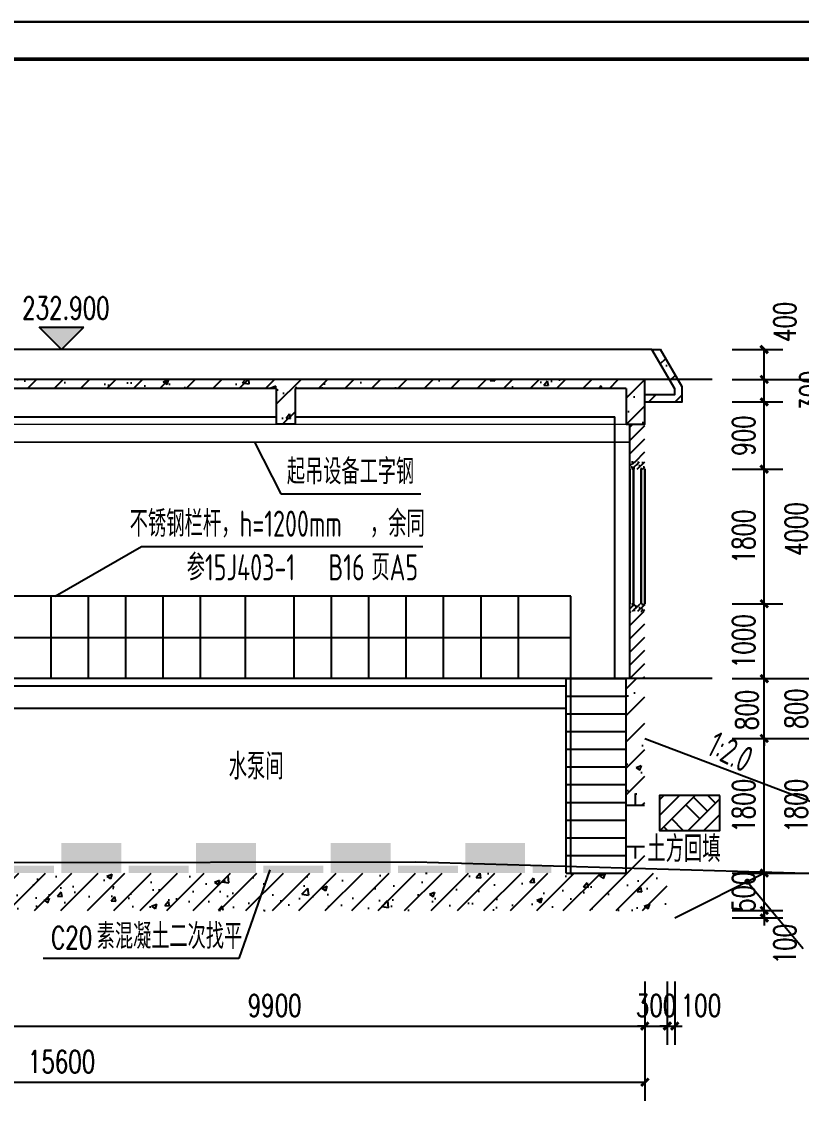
# Model space of a CAD drawing. Header units: millimetres. Extents: x -725 to 2274960, y -506 to 2980382.
# Drawn here: x 2096597 to 2107020, y 2601674 to 2616214 of the extents above; entities that cross this region are included whole.
import ezdxf

# ---------------------------------------------------------------- set-up
doc = ezdxf.new("R2010")
doc.units = ezdxf.units.MM
doc.header["$LTSCALE"] = 1000
doc.linetypes.add('DOTE', pattern=[2.42, 2, -0.2, 0.02, -0.2])
for name, color, linetype in [('02', 1, 'Continuous'), ('DIM_ELEV', 3, 'Continuous'), ('DIM_LEAD', 3, 'Continuous'), ('DMX', 7, 'Continuous'), ('DOTE', 1, 'DOTE'), ('PUB_DIM', 3, 'Continuous'), ('PUB_TITLE', 4, 'Continuous'), ('STAIR', 2, 'Continuous'), ('TEXT_BG', 3, 'Continuous'), ('TWT_DIM', 3, 'Continuous'), ('YHG_文字', 7, 'Continuous'), ('YHJ_剖面_梁板', 4, 'Continuous'), ('YHJ_平面_砖墙', 4, 'Continuous'), ('YHJ_看线', 144, 'Continuous'), ('YHJ_门窗细线', 160, 'Continuous'), ('附属构件', 6, 'Continuous')]:
    doc.layers.add(name, color=color, linetype=linetype)
doc.styles.add('_TCH_DIM', font='SIMPLEX', dxfattribs={"bigfont": 'GBCBIG'})
doc.styles.add('_TCH_DIM_T3', font='SIMPLEX', dxfattribs={"width": 0.705882, "bigfont": 'GBCBIG'})
doc.styles.add('TSSD_Rein', font='tssdeng.shx', dxfattribs={"width": 0.7, "bigfont": 'hztxt.shx'})
doc.dimstyles.new('_TCH_ARCH&&100', dxfattribs={"dimtxt": 297.5, "dimasz": 100, "dimexe": 250, "dimexo": 300, "dimgap": 126.25, "dimtad": 1, "dimdec": 0, "dimzin": 0, "dimdsep": 46, "dimtxsty": '_TCH_DIM_T3', "dimblk": 'ARCHTICK', "dimcen": 0.09, "dimclrt": 7, "dimazin": 2, "dimtfac": 1, "dimtdec": 0, "dimtix": 1, "dimtmove": 2, "dimatfit": 3, "dimfxl": 75, "dimtolj": 1, "dimtzin": 0, "dimarcsym": 0})
doc.dimstyles.new('_TCH_ARCH_M_M&&100', dxfattribs={"dimtxt": 297.5, "dimasz": 100, "dimexe": 250, "dimexo": 300, "dimgap": 126.25, "dimtad": 1, "dimdec": 0, "dimzin": 0, "dimdsep": 46, "dimtxsty": '_TCH_DIM_T3', "dimblk": 'ARCHTICK', "dimcen": 0.09, "dimclrt": 7, "dimazin": 2, "dimtfac": 1, "dimtdec": 0, "dimtix": 1, "dimtmove": 2, "dimatfit": 3, "dimfxl": 75, "dimtolj": 1, "dimtzin": 0, "dimarcsym": 0})
doc.dimstyles.new('_TWT_ARCH&&100', dxfattribs={"dimtxt": 297.5, "dimasz": 100, "dimexe": 250, "dimexo": 300, "dimgap": 126.25, "dimtad": 1, "dimdec": 0, "dimzin": 0, "dimdsep": 46, "dimtxsty": '_TCH_DIM_T3', "dimblk": 'ARCHTICK', "dimcen": 0.09, "dimclrt": 7, "dimazin": 2, "dimtfac": 1, "dimtdec": 0, "dimtix": 1, "dimtmove": 2, "dimatfit": 3, "dimfxl": 75, "dimtolj": 1, "dimtzin": 0, "dimarcsym": 0})
pattern_1 = [(45, (-125828.27, 3081.2), (-176.776695, 176.776695), []), (50, (-125828.3, 3081.2), (717.26018, -62.75213), [75, -825]), (355, (-125828.3, 3081.2), (-138.75133, 752.19213), [60, -660]), (100.4514, (-125768.5, 3076), (578.50938, 689.43954), [63.74019, -701.14211]), (46.1842, (-125828.3, 3281.2), (1067.24105, -165.51901), [112.5, -1237.5]), (96.6356, (-125739.3, 3267.4), (934.6627, 974.11787), [95.6103, -1051.713]), (351.1842, (-125828.3, 3281.2), (934.66195, 974.1186), [90, -990]), (21, (-125728.3, 3231.2), (596.90705, -402.61889), [75, -825]), (326, (-125728.3, 3231.2), (243.31533, 725.15005), [60, -660]), (71.4514, (-125678.5, 3197.66), (840.22263, 322.5305), [63.74019, -701.14211]), (37.5, (-125828.27, 3081.2), (12.159855, 332.893854), [0, -652, 0, -670, 0, -662.5]), (7.5, (-125828.27, 3081.2), (263.069537, 394.411712), [0, -382, 0, -637, 0, -252.5]), (327.5, (-126051.27, 3081.2), (533.822436, -22.554872), [0, -250, 0, -780, 0, -1035]), (317.5, (-126151.27, 3081.2), (583.18617, 100.10498), [0, -325, 0, -518, 0, -735])]

# ---------------------------------------------------------------- blocks, each defined once
blk = doc.blocks.new('HAYJZ A3')
blk.add_lwpolyline([(4975, -403417), (46975, -403417), (46975, -433117), (4975, -433117), (4975, -403417)])
at = {"const_width": 50}
blk.add_lwpolyline([(7475, -403917), (46475, -403917), (46475, -432617), (7475, -432617), (7475, -403917)], dxfattribs=at)
at = {"layer": 'PUB_TITLE'}
blk.add_lwpolyline([(4975, -433117), (46975, -433117), (46975, -403417), (4975, -403417)], close=True, dxfattribs=at)
blk = doc.blocks.new('_ArchTick')
at = {"color": 0, "linetype": 'ByBlock', "const_width": 0.4}
blk.add_lwpolyline([(-0.5, -0.5), (0.5, 0.5)], dxfattribs=at)
blk = doc.blocks.new('*D259')
at = {"layer": 'Defpoints', "color": 0, "transparency": 16777216}
for p in [(2089329, 2603282), (2104929, 2603282), (2104929, 2602035)]:
    blk.add_point(p, dxfattribs=at)
at = {"layer": 'TWT_DIM', "color": 0, "lineweight": -2, "transparency": 16777216}
for p, q in [((2089329, 2602982), (2089329, 2601785)), ((2104929, 2602982), (2104929, 2601785)), ((2089329, 2602035), (2104929, 2602035))]:
    blk.add_line(p, q, dxfattribs=at)
at = {"layer": 'TWT_DIM', "color": 0, "lineweight": -2, "transparency": 16777216, "xscale": 100, "yscale": 100, "zscale": 100, "rotation": 180}
blk.add_blockref('_ArchTick', (2089329, 2602035), dxfattribs=at)
at = {"layer": 'TWT_DIM', "color": 0, "lineweight": -2, "transparency": 16777216, "xscale": 100, "yscale": 100, "zscale": 100}
blk.add_blockref('_ArchTick', (2104929, 2602035), dxfattribs=at)
at = {"layer": 'TWT_DIM', "color": 7, "transparency": 16777216, "insert": (2097129, 2602310), "char_height": 297.5, "attachment_point": 5, "style": '_TCH_DIM_T3'}
blk.add_mtext('\\A1;15600', dxfattribs=at)
blk = doc.blocks.new('*D263')
at = {"layer": 'Defpoints', "color": 0, "transparency": 16777216}
for p in [(2095029, 2603682), (2104929, 2603682), (2104929, 2602787)]:
    blk.add_point(p, dxfattribs=at)
at = {"layer": 'PUB_DIM', "color": 0, "lineweight": -2, "transparency": 16777216}
for p, q in [((2095029, 2603382), (2095029, 2602537)), ((2104929, 2603382), (2104929, 2602537)), ((2095029, 2602787), (2104929, 2602787))]:
    blk.add_line(p, q, dxfattribs=at)
at = {"layer": 'PUB_DIM', "color": 0, "lineweight": -2, "transparency": 16777216, "xscale": 100, "yscale": 100, "zscale": 100, "rotation": 180}
blk.add_blockref('_ArchTick', (2095029, 2602787), dxfattribs=at)
at = {"layer": 'PUB_DIM', "color": 0, "lineweight": -2, "transparency": 16777216, "xscale": 100, "yscale": 100, "zscale": 100}
blk.add_blockref('_ArchTick', (2104929, 2602787), dxfattribs=at)
at = {"layer": 'PUB_DIM', "color": 7, "transparency": 16777216, "insert": (2099979, 2603062), "char_height": 297.5, "attachment_point": 5, "style": '_TCH_DIM_T3'}
blk.add_mtext('\\A1;9900', dxfattribs=at)
blk = doc.blocks.new('*D264')
at = {"layer": 'Defpoints', "color": 0, "transparency": 16777216}
for p in [(2104929, 2603682), (2105229, 2603682), (2105229, 2602787)]:
    blk.add_point(p, dxfattribs=at)
at = {"layer": 'PUB_DIM', "color": 0, "lineweight": -2, "transparency": 16777216}
for p, q in [((2104929, 2603382), (2104929, 2602537)), ((2105229, 2603382), (2105229, 2602537)), ((2104929, 2602787), (2104829, 2602787)), ((2104929, 2602787), (2105229, 2602787)), ((2105229, 2602787), (2105329, 2602787))]:
    blk.add_line(p, q, dxfattribs=at)
at = {"layer": 'PUB_DIM', "color": 0, "lineweight": -2, "transparency": 16777216, "xscale": 100, "yscale": 100, "zscale": 100}
blk.add_blockref('_ArchTick', (2104929, 2602787), dxfattribs=at)
at = {"layer": 'PUB_DIM', "color": 0, "lineweight": -2, "transparency": 16777216, "xscale": 100, "yscale": 100, "zscale": 100, "rotation": 180}
blk.add_blockref('_ArchTick', (2105229, 2602787), dxfattribs=at)
at = {"layer": 'PUB_DIM', "color": 7, "transparency": 16777216, "insert": (2105079, 2603062), "char_height": 297.5, "attachment_point": 5, "style": '_TCH_DIM_T3'}
blk.add_mtext('\\A1;300', dxfattribs=at)
blk = doc.blocks.new('*D265')
at = {"layer": 'Defpoints', "color": 0, "transparency": 16777216}
for p in [(2105229, 2603682), (2105329, 2603682), (2105329, 2602787)]:
    blk.add_point(p, dxfattribs=at)
at = {"layer": 'PUB_DIM', "color": 0, "lineweight": -2, "transparency": 16777216}
for p, q in [((2105229, 2603382), (2105229, 2602537)), ((2105329, 2603382), (2105329, 2602537)), ((2105229, 2602787), (2105129, 2602787)), ((2105229, 2602787), (2105329, 2602787)), ((2105329, 2602787), (2105429, 2602787))]:
    blk.add_line(p, q, dxfattribs=at)
at = {"layer": 'PUB_DIM', "color": 0, "lineweight": -2, "transparency": 16777216, "xscale": 100, "yscale": 100, "zscale": 100}
blk.add_blockref('_ArchTick', (2105229, 2602787), dxfattribs=at)
at = {"layer": 'PUB_DIM', "color": 0, "lineweight": -2, "transparency": 16777216, "xscale": 100, "yscale": 100, "zscale": 100, "rotation": 180}
blk.add_blockref('_ArchTick', (2105329, 2602787), dxfattribs=at)
at = {"layer": 'PUB_DIM', "color": 7, "transparency": 16777216, "insert": (2105679, 2603062), "char_height": 297.5, "attachment_point": 5, "style": '_TCH_DIM_T3'}
blk.add_mtext('\\A1;100', dxfattribs=at)
blk = doc.blocks.new('*D278')
at = {"layer": 'Defpoints', "color": 0, "transparency": 16777216}
for p in [(2105797, 2604332), (2106526, 2604332), (2105797, 2604232)]:
    blk.add_point(p, dxfattribs=at)
at = {"layer": 'PUB_DIM', "color": 0, "lineweight": -2, "transparency": 16777216}
for p, q in [((2106526, 2604332), (2106526, 2604432)), ((2106097, 2604332), (2106776, 2604332)), ((2106526, 2604232), (2106526, 2604332)), ((2106097, 2604232), (2106776, 2604232)), ((2106526, 2604232), (2106526, 2604132))]:
    blk.add_line(p, q, dxfattribs=at)
at = {"layer": 'PUB_DIM', "color": 0, "lineweight": -2, "transparency": 16777216, "xscale": 100, "yscale": 100, "zscale": 100}
for p, rotation in [((2106526, 2604332), 270), ((2106526, 2604232), 90)]:
    blk.add_blockref('_ArchTick', p, dxfattribs=dict(at, rotation=rotation))
at = {"layer": 'PUB_DIM', "color": 7, "transparency": 16777216, "insert": (2106801, 2603882), "char_height": 297.5, "attachment_point": 5, "rotation": 90, "style": '_TCH_DIM_T3'}
blk.add_mtext('\\A1;100', dxfattribs=at)
blk = doc.blocks.new('*D279')
at = {"layer": 'Defpoints', "color": 0, "transparency": 16777216}
for p in [(2105797, 2604832), (2106526, 2604832), (2105797, 2604332)]:
    blk.add_point(p, dxfattribs=at)
at = {"layer": 'PUB_DIM', "color": 0, "lineweight": -2, "transparency": 16777216}
for p, q in [((2106526, 2604832), (2106526, 2604932)), ((2106097, 2604832), (2106776, 2604832)), ((2106526, 2604332), (2106526, 2604832)), ((2106097, 2604332), (2106776, 2604332)), ((2106526, 2604332), (2106526, 2604232))]:
    blk.add_line(p, q, dxfattribs=at)
at = {"layer": 'PUB_DIM', "color": 0, "lineweight": -2, "transparency": 16777216, "xscale": 100, "yscale": 100, "zscale": 100}
for p, rotation in [((2106526, 2604832), 270), ((2106526, 2604332), 90)]:
    blk.add_blockref('_ArchTick', p, dxfattribs=dict(at, rotation=rotation))
at = {"layer": 'PUB_DIM', "color": 7, "transparency": 16777216, "insert": (2106251, 2604582), "char_height": 297.5, "attachment_point": 5, "rotation": 90, "style": '_TCH_DIM_T3'}
blk.add_mtext('\\A1;500', dxfattribs=at)
blk = doc.blocks.new('*D280')
at = {"layer": 'Defpoints', "color": 0, "transparency": 16777216}
for p in [(2105797, 2606632), (2106526, 2606632), (2105797, 2604832)]:
    blk.add_point(p, dxfattribs=at)
at = {"layer": 'PUB_DIM', "color": 0, "lineweight": -2, "transparency": 16777216}
for p, q in [((2106097, 2606632), (2106776, 2606632)), ((2106526, 2604832), (2106526, 2606632)), ((2106097, 2604832), (2106776, 2604832))]:
    blk.add_line(p, q, dxfattribs=at)
at = {"layer": 'PUB_DIM', "color": 0, "lineweight": -2, "transparency": 16777216, "xscale": 100, "yscale": 100, "zscale": 100}
for p, rotation in [((2106526, 2606632), 90), ((2106526, 2604832), 270)]:
    blk.add_blockref('_ArchTick', p, dxfattribs=dict(at, rotation=rotation))
at = {"layer": 'PUB_DIM', "color": 7, "transparency": 16777216, "insert": (2106251, 2605732), "char_height": 297.5, "attachment_point": 5, "rotation": 90, "style": '_TCH_DIM_T3'}
blk.add_mtext('\\A1;1800', dxfattribs=at)
blk = doc.blocks.new('*D281')
at = {"layer": 'Defpoints', "color": 0, "transparency": 16777216}
for p in [(2105797, 2607432), (2106526, 2607432), (2105797, 2606632)]:
    blk.add_point(p, dxfattribs=at)
at = {"layer": 'PUB_DIM', "color": 0, "lineweight": -2, "transparency": 16777216}
for p, q in [((2106526, 2607432), (2106526, 2607532)), ((2106097, 2607432), (2106776, 2607432)), ((2106526, 2606632), (2106526, 2607432)), ((2106097, 2606632), (2106776, 2606632)), ((2106526, 2606632), (2106526, 2606532))]:
    blk.add_line(p, q, dxfattribs=at)
at = {"layer": 'PUB_DIM', "color": 0, "lineweight": -2, "transparency": 16777216, "xscale": 100, "yscale": 100, "zscale": 100}
for p, rotation in [((2106526, 2607432), 270), ((2106526, 2606632), 90)]:
    blk.add_blockref('_ArchTick', p, dxfattribs=dict(at, rotation=rotation))
at = {"layer": 'PUB_DIM', "color": 7, "transparency": 16777216, "insert": (2106294, 2607014), "char_height": 297.5, "attachment_point": 5, "rotation": 90, "style": '_TCH_DIM_T3'}
blk.add_mtext('\\A1;800', dxfattribs=at)
blk = doc.blocks.new('*D282')
at = {"layer": 'Defpoints', "color": 0, "transparency": 16777216}
for p in [(2105797, 2608432), (2106526, 2608432), (2105797, 2607432)]:
    blk.add_point(p, dxfattribs=at)
at = {"layer": 'PUB_DIM', "color": 0, "lineweight": -2, "transparency": 16777216}
for p, q in [((2106097, 2608432), (2106776, 2608432)), ((2106526, 2607432), (2106526, 2608432)), ((2106097, 2607432), (2106776, 2607432))]:
    blk.add_line(p, q, dxfattribs=at)
at = {"layer": 'PUB_DIM', "color": 0, "lineweight": -2, "transparency": 16777216, "xscale": 100, "yscale": 100, "zscale": 100}
for p, rotation in [((2106526, 2608432), 90), ((2106526, 2607432), 270)]:
    blk.add_blockref('_ArchTick', p, dxfattribs=dict(at, rotation=rotation))
at = {"layer": 'PUB_DIM', "color": 7, "transparency": 16777216, "insert": (2106251, 2607932), "char_height": 297.5, "attachment_point": 5, "rotation": 90, "style": '_TCH_DIM_T3'}
blk.add_mtext('\\A1;1000', dxfattribs=at)
blk = doc.blocks.new('*D283')
at = {"layer": 'Defpoints', "color": 0, "transparency": 16777216}
for p in [(2105797, 2610232), (2106526, 2610232), (2105797, 2608432)]:
    blk.add_point(p, dxfattribs=at)
at = {"layer": 'PUB_DIM', "color": 0, "lineweight": -2, "transparency": 16777216}
for p, q in [((2106097, 2610232), (2106776, 2610232)), ((2106526, 2608432), (2106526, 2610232)), ((2106097, 2608432), (2106776, 2608432))]:
    blk.add_line(p, q, dxfattribs=at)
at = {"layer": 'PUB_DIM', "color": 0, "lineweight": -2, "transparency": 16777216, "xscale": 100, "yscale": 100, "zscale": 100}
for p, rotation in [((2106526, 2610232), 90), ((2106526, 2608432), 270)]:
    blk.add_blockref('_ArchTick', p, dxfattribs=dict(at, rotation=rotation))
at = {"layer": 'PUB_DIM', "color": 7, "transparency": 16777216, "insert": (2106251, 2609332), "char_height": 297.5, "attachment_point": 5, "rotation": 90, "style": '_TCH_DIM_T3'}
blk.add_mtext('\\A1;1800', dxfattribs=at)
blk = doc.blocks.new('*D284')
at = {"layer": 'Defpoints', "color": 0, "transparency": 16777216}
for p in [(2105797, 2611132), (2106526, 2611132), (2105797, 2610232)]:
    blk.add_point(p, dxfattribs=at)
at = {"layer": 'PUB_DIM', "color": 0, "lineweight": -2, "transparency": 16777216}
for p, q in [((2106097, 2611132), (2106776, 2611132)), ((2106526, 2610232), (2106526, 2611132)), ((2106097, 2610232), (2106776, 2610232))]:
    blk.add_line(p, q, dxfattribs=at)
at = {"layer": 'PUB_DIM', "color": 0, "lineweight": -2, "transparency": 16777216, "xscale": 100, "yscale": 100, "zscale": 100}
for p, rotation in [((2106526, 2611132), 90), ((2106526, 2610232), 270)]:
    blk.add_blockref('_ArchTick', p, dxfattribs=dict(at, rotation=rotation))
at = {"layer": 'PUB_DIM', "color": 7, "transparency": 16777216, "insert": (2106251, 2610682), "char_height": 297.5, "attachment_point": 5, "rotation": 90, "style": '_TCH_DIM_T3'}
blk.add_mtext('\\A1;900', dxfattribs=at)
blk = doc.blocks.new('*D285')
at = {"layer": 'Defpoints', "color": 0, "transparency": 16777216}
for p in [(2105797, 2611432), (2106526, 2611432), (2105797, 2611132)]:
    blk.add_point(p, dxfattribs=at)
at = {"layer": 'PUB_DIM', "color": 0, "lineweight": -2, "transparency": 16777216}
for p, q in [((2106097, 2611432), (2106776, 2611432)), ((2106526, 2611132), (2106526, 2611432)), ((2106097, 2611132), (2106776, 2611132))]:
    blk.add_line(p, q, dxfattribs=at)
at = {"layer": 'PUB_DIM', "color": 0, "lineweight": -2, "transparency": 16777216, "xscale": 100, "yscale": 100, "zscale": 100}
for p, rotation in [((2106526, 2611432), 90), ((2106526, 2611132), 270)]:
    blk.add_blockref('_ArchTick', p, dxfattribs=dict(at, rotation=rotation))
at = {"layer": 'PUB_DIM', "color": 7, "transparency": 16777216, "insert": (2107151, 2611282), "char_height": 297.5, "attachment_point": 5, "rotation": 90, "style": '_TCH_DIM_T3'}
blk.add_mtext('\\A1;300', dxfattribs=at)
blk = doc.blocks.new('*D286')
at = {"layer": 'Defpoints', "color": 0, "transparency": 16777216}
for p in [(2105797, 2611832), (2106526, 2611832), (2105797, 2611432)]:
    blk.add_point(p, dxfattribs=at)
at = {"layer": 'PUB_DIM', "color": 0, "lineweight": -2, "transparency": 16777216}
for p, q in [((2106097, 2611832), (2106776, 2611832)), ((2106526, 2611432), (2106526, 2611832)), ((2106097, 2611432), (2106776, 2611432))]:
    blk.add_line(p, q, dxfattribs=at)
at = {"layer": 'PUB_DIM', "color": 0, "lineweight": -2, "transparency": 16777216, "xscale": 100, "yscale": 100, "zscale": 100}
for p, rotation in [((2106526, 2611832), 90), ((2106526, 2611432), 270)]:
    blk.add_blockref('_ArchTick', p, dxfattribs=dict(at, rotation=rotation))
at = {"layer": 'PUB_DIM', "color": 7, "transparency": 16777216, "insert": (2106801, 2612202), "char_height": 297.5, "attachment_point": 5, "rotation": 90, "style": '_TCH_DIM_T3'}
blk.add_mtext('\\A1;400', dxfattribs=at)
blk = doc.blocks.new('*D287')
at = {"layer": 'Defpoints', "color": 0, "transparency": 16777216}
for p in [(2106097, 2606632), (2107228, 2606632), (2106097, 2604832)]:
    blk.add_point(p, dxfattribs=at)
at = {"layer": 'PUB_DIM', "color": 0, "lineweight": -2, "transparency": 16777216}
for p, q in [((2106397, 2606632), (2107478, 2606632)), ((2107228, 2604832), (2107228, 2606632)), ((2106397, 2604832), (2107478, 2604832))]:
    blk.add_line(p, q, dxfattribs=at)
at = {"layer": 'PUB_DIM', "color": 0, "lineweight": -2, "transparency": 16777216, "xscale": 100, "yscale": 100, "zscale": 100}
for p, rotation in [((2107228, 2606632), 90), ((2107228, 2604832), 270)]:
    blk.add_blockref('_ArchTick', p, dxfattribs=dict(at, rotation=rotation))
at = {"layer": 'PUB_DIM', "color": 7, "transparency": 16777216, "insert": (2106953, 2605732), "char_height": 297.5, "attachment_point": 5, "rotation": 90, "style": '_TCH_DIM_T3'}
blk.add_mtext('\\A1;1800', dxfattribs=at)
blk = doc.blocks.new('*D288')
at = {"layer": 'Defpoints', "color": 0, "transparency": 16777216}
for p in [(2106097, 2607432), (2107228, 2607432), (2106097, 2606632)]:
    blk.add_point(p, dxfattribs=at)
at = {"layer": 'PUB_DIM', "color": 0, "lineweight": -2, "transparency": 16777216}
for p, q in [((2106397, 2607432), (2107478, 2607432)), ((2107228, 2606632), (2107228, 2607432)), ((2106397, 2606632), (2107478, 2606632))]:
    blk.add_line(p, q, dxfattribs=at)
at = {"layer": 'PUB_DIM', "color": 0, "lineweight": -2, "transparency": 16777216, "xscale": 100, "yscale": 100, "zscale": 100}
for p, rotation in [((2107228, 2607432), 90), ((2107228, 2606632), 270)]:
    blk.add_blockref('_ArchTick', p, dxfattribs=dict(at, rotation=rotation))
at = {"layer": 'PUB_DIM', "color": 7, "transparency": 16777216, "insert": (2106953, 2607032), "char_height": 297.5, "attachment_point": 5, "rotation": 90, "style": '_TCH_DIM_T3'}
blk.add_mtext('\\A1;800', dxfattribs=at)
blk = doc.blocks.new('*D289')
at = {"layer": 'Defpoints', "color": 0, "transparency": 16777216}
for p in [(2106097, 2611432), (2107228, 2611432), (2106097, 2607432)]:
    blk.add_point(p, dxfattribs=at)
at = {"layer": 'PUB_DIM', "color": 0, "lineweight": -2, "transparency": 16777216}
for p, q in [((2106397, 2611432), (2107478, 2611432)), ((2107228, 2607432), (2107228, 2611432)), ((2106397, 2607432), (2107478, 2607432))]:
    blk.add_line(p, q, dxfattribs=at)
at = {"layer": 'PUB_DIM', "color": 0, "lineweight": -2, "transparency": 16777216, "xscale": 100, "yscale": 100, "zscale": 100}
for p, rotation in [((2107228, 2611432), 90), ((2107228, 2607432), 270)]:
    blk.add_blockref('_ArchTick', p, dxfattribs=dict(at, rotation=rotation))
at = {"layer": 'PUB_DIM', "color": 7, "transparency": 16777216, "insert": (2106953, 2609432), "char_height": 297.5, "attachment_point": 5, "rotation": 90, "style": '_TCH_DIM_T3'}
blk.add_mtext('\\A1;4000', dxfattribs=at)

msp = doc.modelspace()

# ---------------------------------------------------------------- hatches: boundary and pattern name
h = msp.add_hatch()
h.set_pattern_fill('钢筋混凝土', color=8, scale=20)
h.set_pattern_definition([(45, (-401146.715, -283659.825), (-35.35533906, 35.35533906), []), (50, (-401146.71, -283659.83), (143.4520365, -12.550427), [15, -165]), (355, (-401146.71, -283659.83), (-27.750267, 150.438427), [12, -132]), (100.4514, (-401134.76, -283660.87), (115.7018763, 137.8879084), [12.748038, -140.2284224]), (46.1842, (-401146.71, -283619.83), (213.44821, -33.103803), [22.5, -247.5]), (96.6356, (-401128.93, -283622.58), (186.932541, 194.823574), [19.122058, -210.3426]), (351.1842, (-401146.71, -283619.83), (186.932389, 194.82372), [18, -198]), (21, (-401126.71, -283629.83), (119.3814104, -80.523778), [15, -165]), (326, (-401126.71, -283629.83), (48.6630664, 145.030009), [12, -132]), (71.4514, (-401116.77, -283636.54), (168.0445257, 64.5060993), [12.748038, -140.2284224]), (37.5, (-401146.715, -283659.825), (2.43197106, 66.5787708), [0, -130.4, 0, -134, 0, -132.5]), (7.5, (-401146.715, -283659.825), (52.6139075, 78.8823424), [0, -76.4, 0, -127.4, 0, -50.5]), (327.5, (-401191.315, -283659.825), (106.7644872, -4.51097435), [0, -50, 0, -156, 0, -207]), (317.5, (-401211.31, -283659.825), (116.6372339, 20.0209965), [0, -65, 0, -103.6, 0, -147])])
h.paths.add_polyline_path([(2104828.5468, 2608432.4594), (2104728.5468, 2608432.4594), (2104728.5468, 2608332.4594), (2104828.5468, 2608332.4594)])
h.paths.add_polyline_path([(2104928.5468, 2608432.4594), (2104828.5468, 2608432.4594), (2104828.5468, 2608332.4594), (2104928.5468, 2608332.4594)])
h.paths.add_polyline_path([(2104828.5468, 2610332.4594), (2104728.5468, 2610332.4594), (2104728.5468, 2610232.4594), (2104828.5468, 2610232.4594)])
h.paths.add_polyline_path([(2104928.5468, 2610332.4594), (2104828.5468, 2610332.4594), (2104828.5468, 2610232.4594), (2104928.5468, 2610232.4594)])
at = {"layer": 'DIM_ELEV'}
msp.add_hatch(color=256, dxfattribs=at).paths.add_polyline_path([(2097128.5468, 2611832.4594), (2096828.5468, 2612132.4594), (2097428.5468, 2612132.4594)])
at = {"layer": 'TEXT_BG'}
h = msp.add_hatch(dxfattribs=at)
h.set_pattern_fill('夯实土壤', color=8, scale=100)
h.set_pattern_definition([(45, (1427311.6, 2650460.3), (-397.394, 397.394), []), (45, (1427521.6, 2650460.3), (-397.394, 397.394), []), (45, (1427731.6, 2650460.3), (-397.394, 397.394), []), (135, (1427311.6, 2650460.3), (-397.394, -397.394), [265, -297]), (135, (1427416.6, 2650565.3), (-397.394, -397.394), [265, -297]), (135, (1427521.6, 2650670.3), (-397.394, -397.394), [265, -297])])
h.paths.add_polyline_path([(2105933.5661, 2605868.4003), (2105123.5867, 2605868.4003), (2105123.5867, 2605400.7585), (2105933.5661, 2605400.7585)])
at = {"layer": 'YHJ_剖面_梁板'}
h = msp.add_hatch(dxfattribs=at)
h.set_pattern_fill('钢筋混凝土', color=8, scale=100)
h.set_pattern_definition(pattern_1)
h.paths.add_polyline_path([(2095428.5468, 2611312.4594), (2095303.5468, 2611312.4594), (2095303.5468, 2610832.4594), (2095428.5468, 2610832.4594)], flags=17)
h.paths.add_polyline_path([(2095553.5468, 2611312.4594), (2095428.5468, 2611312.4594), (2095428.5468, 2610832.4594), (2095553.5468, 2610832.4594)], flags=17)
h.paths.add_polyline_path([(2100253.5468, 2611312.4594), (2104678.5468, 2611312.4594), (2104678.5468, 2610832.4594), (2104728.5468, 2610832.4594), (2104828.5468, 2610832.4594), (2104828.5468, 2611432.4594), (2104678.5468, 2611432.4594), (2095428.5468, 2611432.4594), (2095428.5468, 2611312.4594), (2095553.5468, 2611312.4594), (2100003.5468, 2611312.4594), (2100003.5468, 2610832.4594), (2100253.5468, 2610832.4594)])
h.paths.add_polyline_path([(2095428.5468, 2611432.4594), (2089428.5468, 2611432.4594), (2089428.5468, 2610932.4594), (2089578.5468, 2610932.4594), (2089578.5468, 2611312.4594), (2092303.5468, 2611312.4594), (2092303.5468, 2610832.4594), (2092553.5468, 2610832.4594), (2092553.5468, 2611312.4594), (2095428.5468, 2611312.4594)])
h.paths.add_polyline_path([(2089428.5468, 2611432.4594), (2089328.5468, 2611432.4594), (2089328.5468, 2611232.4594), (2088928.5468, 2611232.4594), (2088928.5468, 2611305.6645), (2089001.7519, 2611432.4594), (2088886.2819, 2611432.4594), (2088828.5468, 2611332.4594), (2088828.5468, 2611132.4594), (2089328.5468, 2611132.4594), (2089328.5468, 2610932.4594), (2089428.5468, 2610932.4594)])
h.paths.add_polyline_path([(2089232.692, 2611832.4594), (2089117.222, 2611832.4594), (2088886.2819, 2611432.4594), (2089001.7519, 2611432.4594)])
h.paths.add_polyline_path([(2104928.5468, 2611432.4594), (2104828.5468, 2611432.4594), (2104828.5468, 2610832.4594), (2104928.5468, 2610832.4594)])
h.paths.add_polyline_path([(2105428.5468, 2611332.4594), (2105370.8118, 2611432.4594), (2105255.3418, 2611432.4594), (2105328.5468, 2611305.6645), (2105328.5468, 2611232.4594), (2104928.5468, 2611232.4594), (2104928.5468, 2611132.4594), (2105428.5468, 2611132.4594)])
h.paths.add_polyline_path([(2105139.8717, 2611832.4594), (2105024.4017, 2611832.4594), (2105255.3418, 2611432.4594), (2105370.8118, 2611432.4594)])
h = msp.add_hatch(dxfattribs=at)
h.set_pattern_fill('普通砖', color=8, scale=50)
h.set_pattern_definition([(45, (-125828.27, 3170.97), (-88.388383, 88.388383), [])])
h.paths.add_polyline_path([(2104928.5468, 2610332.4594), (2104828.5468, 2610332.4594), (2104828.5468, 2610832.4594), (2104928.5468, 2610832.4594)])
h.paths.add_polyline_path([(2104728.5468, 2610832.4594), (2104828.5468, 2610832.4594), (2104828.5468, 2610332.4594), (2104728.5468, 2610332.4594)])
h.paths.add_polyline_path([(2104928.5468, 2607432.4594), (2104828.5468, 2607432.4594), (2104828.5468, 2608332.4594), (2104928.5468, 2608332.4594)])
h.paths.add_polyline_path([(2104728.5468, 2608332.4594), (2104828.5468, 2608332.4594), (2104828.5468, 2607432.4594), (2104728.5468, 2607432.4594)])
h = msp.add_hatch(dxfattribs=at)
h.set_pattern_fill('钢筋混凝土', color=8, scale=100)
h.set_pattern_definition(pattern_1)
h.paths.add_polyline_path([(2095428.5468, 2604987.4596), (2095328.5468, 2604989.0448), (2095328.5468, 2604832.4594), (2095028.5468, 2604832.4594), (2095028.5468, 2604332.4594), (2095428.5468, 2604332.4594)])
h.paths.add_polyline_path([(2104828.5468, 2604896.7624), (2104678.5468, 2604901.098), (2104678.5468, 2604832.4594), (2103678.5468, 2604832.4594), (2095578.5468, 2604832.4594), (2095578.5468, 2604985.0819), (2095428.5468, 2604987.4596), (2095428.5468, 2604332.4594), (2104828.5468, 2604332.4594)])
h.paths.add_polyline_path([(2095428.5468, 2607432.4594), (2095328.5468, 2607432.4594), (2095328.5468, 2604989.0448), (2095428.5468, 2604987.4596)])
h.paths.add_polyline_path([(2095578.5468, 2607432.4594), (2095428.5468, 2607432.4594), (2095428.5468, 2604987.4596), (2095578.5468, 2604985.0819)])
h.paths.add_polyline_path([(2105228.5468, 2604832.4594), (2104928.5468, 2604832.4594), (2104928.5468, 2604893.872), (2104828.5468, 2604896.7624), (2104828.5468, 2604332.4594), (2105228.5468, 2604332.4594)])
h.paths.add_polyline_path([(2104928.5468, 2605186.621), (2104828.5468, 2605186.621), (2104828.5468, 2604896.7624), (2104928.5468, 2604893.872)])
h.paths.add_polyline_path([(2104828.5468, 2605186.621), (2104678.5468, 2605186.621), (2104678.5468, 2604901.098), (2104828.5468, 2604896.7624)])
h.paths.add_polyline_path([(2104828.5468, 2607432.4594), (2104678.5468, 2607432.4594), (2104678.5468, 2605738.331), (2104828.5468, 2605738.331)])
h.paths.add_polyline_path([(2104928.5468, 2607432.4594), (2104828.5468, 2607432.4594), (2104828.5468, 2605738.331), (2104928.5468, 2605738.331)])
h = msp.add_hatch(dxfattribs=at)
h.set_pattern_fill('混凝土', color=8, scale=25)
h.set_pattern_definition([(50, (-125828.27, 3081.21), (179.3150457, -15.688034), [18.75, -206.25]), (355, (-125828.27, 3081.21), (-34.687833, 188.048033), [15, -165]), (100.4514, (-125813.33, 3079.9), (144.627345, 172.3598855), [15.9350475, -175.285528]), (46.1842, (-125828.27, 3131.21), (266.810262, -41.379754), [28.125, -309.375]), (96.6356, (-125806.04, 3127.76), (233.665676, 243.529468), [23.902572, -262.92825]), (351.1842, (-125828.27, 3131.2), (233.665486, 243.52965), [22.5, -247.5]), (21, (-125803.27, 3118.71), (149.226763, -100.6547227), [18.75, -206.25]), (326, (-125803.27, 3118.71), (60.828833, 181.287511), [15, -165]), (71.4514, (-125790.84, 3110.32), (210.055657, 80.632624), [15.9350475, -175.285528]), (37.5, (-125828.27, 3081.21), (3.0399638, 83.2234635), [0, -163, 0, -167.5, 0, -165.625]), (7.5, (-125828.27, 3081.21), (65.7673844, 98.602928), [0, -95.5, 0, -159.25, 0, -63.125]), (327.5, (-125884.02, 3081.21), (133.455609, -5.6387179), [0, -62.5, 0, -195, 0, -258.75]), (317.5, (-125909.02, 3081.21), (145.7965423, 25.0262456), [0, -81.25, 0, -129.5, 0, -183.75])])
h.paths.add_polyline_path([(2097028.5468, 2604932.4594), (2096378.5468, 2604932.4594), (2096378.5468, 2604832.4594), (2097028.5468, 2604832.4594)])
h.paths.add_polyline_path([(2097928.5468, 2604975.2901), (2097128.5468, 2604973.8325), (2097128.5468, 2604832.4594), (2097928.5468, 2604832.4594)])
h.paths.add_polyline_path([(2097928.5468, 2605232.4594), (2097128.5468, 2605232.4594), (2097128.5468, 2604973.8325), (2097928.5468, 2604975.2901)])
h.paths.add_polyline_path([(2098828.5468, 2604932.4594), (2098028.5468, 2604932.4594), (2098028.5468, 2604832.4594), (2098828.5468, 2604832.4594)])
h.paths.add_polyline_path([(2099728.5468, 2604978.5694), (2098928.5468, 2604977.1119), (2098928.5468, 2604832.4594), (2099728.5468, 2604832.4594)])
h.paths.add_polyline_path([(2099728.5468, 2605232.4594), (2098928.5468, 2605232.4594), (2098928.5468, 2604977.1119), (2099728.5468, 2604978.5694)])
h.paths.add_polyline_path([(2100628.5468, 2604932.4594), (2099828.5468, 2604932.4594), (2099828.5468, 2604832.4594), (2100628.5468, 2604832.4594)])
h.paths.add_polyline_path([(2101528.5468, 2604981.8488), (2100728.5468, 2604980.3913), (2100728.5468, 2604832.4594), (2101528.5468, 2604832.4594)])
h.paths.add_polyline_path([(2101528.5468, 2605232.4594), (2100728.5468, 2605232.4594), (2100728.5468, 2604980.3913), (2101528.5468, 2604981.8488)])
h.paths.add_polyline_path([(2102428.5468, 2604932.4594), (2101628.5468, 2604932.4594), (2101628.5468, 2604832.4594), (2102428.5468, 2604832.4594)])
h.paths.add_polyline_path([(2103328.5468, 2604940.1187), (2102528.5468, 2604963.242), (2102528.5468, 2604832.4594), (2103328.5468, 2604832.4594)])
h.paths.add_polyline_path([(2103328.5468, 2605232.4594), (2102528.5468, 2605232.4594), (2102528.5468, 2604963.242), (2103328.5468, 2604940.1187)])
h.paths.add_polyline_path([(2103678.5468, 2604930.0022), (2103593.5353, 2604932.4594), (2103428.5468, 2604932.4594), (2103428.5468, 2604832.4594), (2103678.5468, 2604832.4594)])

# ---------------------------------------------------------------- linework, layer by layer
at = {"layer": '02', "const_width": 20}
for points in [[(2104728.5468, 2610832.4594), (2095553.5468, 2610832.4594)], [(2104728.5468, 2610593.8828), (2095528.5468, 2610593.8828)]]:
    msp.add_lwpolyline(points, dxfattribs=at)
at = {"layer": 'DIM_ELEV'}
for p, q in [((2097128.5468, 2611832.4594), (2096828.5468, 2612132.4594)), ((2096828.5468, 2612132.4594), (2097428.5468, 2612132.4594)), ((2097128.5468, 2611832.4594), (2097428.5468, 2612132.4594))]:
    msp.add_line(p, q, dxfattribs=at)
at = {"layer": 'DIM_LEAD'}
for p, q in [((2099709.0253, 2610593.8828), (2100061.4589, 2609900.4497)), ((2100061.4589, 2609900.4497), (2101934.2525, 2609900.4497)), ((2097045.6618, 2608532.4594), (2098196.9756, 2609200.2102)), ((2098196.9756, 2609200.2102), (2101961.3941, 2609200.2102)), ((2099913.1426, 2604877.5144), (2099498.9317, 2603691.1808)), ((2106298.6295, 2604717.5007), (2107045.0162, 2603822.6287)), ((2099498.9317, 2603691.1808), (2096884.8467, 2603691.1808))]:
    msp.add_line(p, q, dxfattribs=at)
at = {"layer": 'DIM_LEAD', "const_width": 40}
msp.add_lwpolyline([(2106285.8191, 2604732.8596, 1), (2106311.4399, 2604702.1419, 1)], format="xyb", close=True, dxfattribs=at)
at = {"layer": 'DMX', "color": 1, "linetype": 'Continuous', "flags": 128}
msp.add_lwpolyline([(2082270.5728, 2605250.0703), (2082688.0684, 2605237.0689), (2083963.7119, 2605169.1936), (2096374.8474, 2604972.4594), (2101863.6809, 2604982.4594), (2107399.2152, 2604822.4594), (2111942.6993, 2605246.6594), (2112595.5405, 2605415.9976)], dxfattribs=at)
at = {"layer": 'DOTE'}
msp.add_line((2105828.5468, 2611432.4594), (2088428.5468, 2611432.4594), dxfattribs=at)
at = {"layer": 'DOTE', "linetype": 'DOTE'}
msp.add_line((2105828.5468, 2607432.4594), (2088428.5468, 2607432.4594), dxfattribs=at)
at = {"layer": 'STAIR'}
for p, q in [((2103878.5468, 2604832.4594), (2103878.5468, 2607432.4194)), ((2103878.5468, 2607432.4194), (2104678.5468, 2607432.4194)), ((2104678.5468, 2604832.4594), (2104678.5468, 2607432.4194)), ((2103878.5468, 2607196.0594), (2104678.5468, 2607196.0594)), ((2103878.5468, 2606959.6994), (2104678.5468, 2606959.6994)), ((2103878.5468, 2606723.3394), (2104678.5468, 2606723.3394)), ((2103878.5468, 2606486.9794), (2104678.5468, 2606486.9794)), ((2103878.5468, 2606250.6194), (2104678.5468, 2606250.6194)), ((2103878.5468, 2606014.2594), (2104678.5468, 2606014.2594)), ((2103878.5468, 2605777.8994), (2104678.5468, 2605777.8994)), ((2103878.5468, 2605541.5394), (2104678.5468, 2605541.5394)), ((2103878.5468, 2605305.1794), (2104678.5468, 2605305.1794)), ((2103878.5468, 2605068.8194), (2104678.5468, 2605068.8194)), ((2103878.5468, 2604832.4594), (2104678.5468, 2604832.4594))]:
    msp.add_line(p, q, dxfattribs=at)
at = {"layer": 'YHJ_剖面_梁板'}
for p, q in [((2104928.5468, 2611432.4594), (2089328.5468, 2611432.4594)), ((2104928.5468, 2611332.4594), (2104928.5468, 2611432.4594)), ((2100003.5468, 2611312.4594), (2092553.5468, 2611312.4594)), ((2104678.5468, 2611312.4594), (2100253.5468, 2611312.4594)), ((2104728.5468, 2607432.4594), (2104728.5468, 2610832.4594))]:
    msp.add_line(p, q, dxfattribs=at)
at = {"layer": 'YHJ_剖面_梁板', "const_width": 0.0000001}
for points in [[(2104928.5468, 2611132.4594), (2105428.5468, 2611132.4594), (2105428.5468, 2611332.4594), (2105139.8717, 2611832.4594)], [(2104928.5468, 2604832.4594), (2104928.5468, 2611232.4594)], [(2104928.5468, 2607432.4594), (2103028.5468, 2607432.4594)], [(2104678.5468, 2607432.4594), (2104678.5468, 2604832.4594)], [(2097028.5468, 2604932.4594), (2096378.5468, 2604932.4594)], [(2097028.5468, 2604932.4594), (2097028.5468, 2604832.4594), (2097128.5468, 2604832.4594), (2097128.5468, 2604932.4594)], [(2098028.5468, 2604932.4594), (2098028.5468, 2604832.4594), (2097928.5468, 2604832.4594), (2097928.5468, 2604932.4594)], [(2098828.5468, 2604932.4594), (2098028.5468, 2604932.4594)], [(2098828.5468, 2604932.4594), (2098828.5468, 2604832.4594), (2098928.5468, 2604832.4594), (2098928.5468, 2604932.4594)], [(2099828.5468, 2604932.4594), (2099828.5468, 2604832.4594), (2099728.5468, 2604832.4594), (2099728.5468, 2604932.4594)], [(2100628.5468, 2604932.4594), (2099828.5468, 2604932.4594)], [(2100628.5468, 2604932.4594), (2100628.5468, 2604832.4594), (2100728.5468, 2604832.4594), (2100728.5468, 2604932.4594)], [(2101628.5468, 2604932.4594), (2101628.5468, 2604832.4594), (2101528.5468, 2604832.4594), (2101528.5468, 2604932.4594)], [(2102428.5468, 2604932.4594), (2101628.5468, 2604932.4594)], [(2102428.5468, 2604932.4594), (2102428.5468, 2604832.4594), (2102528.5468, 2604832.4594), (2102528.5468, 2604932.4594)], [(2103428.5468, 2604932.4594), (2103428.5468, 2604832.4594), (2103328.5468, 2604832.4594), (2103328.5468, 2604932.4594)], [(2103878.5468, 2604932.4594), (2103428.5468, 2604932.4594)], [(2104678.5468, 2604832.4594), (2095578.5468, 2604832.4594)], [(2104928.5468, 2604832.4594), (2105228.5468, 2604832.4594), (2105228.5468, 2604332.4594)], [(2105228.5468, 2604332.4594), (2105328.5468, 2604332.4594), (2105328.5468, 2604232.4594), (2095028.5468, 2604232.4594), (2094928.5468, 2604232.4594), (2094928.5468, 2604332.4594), (2095028.5468, 2604332.4594)], [(2105228.5468, 2604332.4594), (2095028.5468, 2604332.4594)]]:
    msp.add_lwpolyline(points, dxfattribs=at)
at = {"layer": 'YHJ_剖面_梁板'}
for points in [[(2104928.5468, 2611132.4594), (2105428.5468, 2611132.4594), (2105428.5468, 2611332.4594), (2105139.8717, 2611832.4594)], [(2104928.5468, 2611232.4594), (2105328.5468, 2611232.4594), (2105328.5468, 2611305.6645), (2105024.4017, 2611832.4594)], [(2105024.4017, 2611832.4594), (2105139.8717, 2611832.4594)], [(2104678.5468, 2611312.4594), (2104678.5468, 2610832.4594), (2104928.5468, 2610832.4594), (2104928.5468, 2611432.4594), (2104678.5468, 2611432.4594)], [(2100253.5468, 2611312.4594), (2100253.5468, 2610832.4594), (2100003.5468, 2610832.4594), (2100003.5468, 2611312.4594)], [(2104928.5468, 2606632.4594), (2109244.0952, 2604994.7056)], [(2105328.5468, 2604232.4594), (2106557.2211, 2604846.7965)]]:
    msp.add_lwpolyline(points, dxfattribs=at)
at = {"layer": 'YHJ_剖面_梁板', "const_width": 0.0000001}
for points in [[(2104728.5468, 2610232.4594), (2104928.5468, 2610232.4594), (2104928.5468, 2610332.4594), (2104728.5468, 2610332.4594)], [(2104728.5468, 2608332.4594), (2104928.5468, 2608332.4594), (2104928.5468, 2608432.4594), (2104728.5468, 2608432.4594)], [(2097928.5468, 2605232.4594), (2097128.5468, 2605232.4594), (2097128.5468, 2604832.4594), (2097928.5468, 2604832.4594)], [(2099728.5468, 2605232.4594), (2098928.5468, 2605232.4594), (2098928.5468, 2604832.4594), (2099728.5468, 2604832.4594)], [(2101528.5468, 2605232.4594), (2100728.5468, 2605232.4594), (2100728.5468, 2604832.4594), (2101528.5468, 2604832.4594)], [(2103328.5468, 2605232.4594), (2102528.5468, 2605232.4594), (2102528.5468, 2604832.4594), (2103328.5468, 2604832.4594)]]:
    msp.add_lwpolyline(points, close=True, dxfattribs=at)
at = {"layer": 'YHJ_剖面_梁板'}
msp.add_lwpolyline([(2105933.5661, 2605868.4003), (2105123.5867, 2605868.4003), (2105123.5867, 2605400.7585), (2105933.5661, 2605400.7585)], close=True, dxfattribs=at)
at = {"layer": 'YHJ_平面_砖墙'}
for points in [[(2104728.5468, 2607432.4594), (2089328.5468, 2607432.4594)], [(2103878.5468, 2607332.4594), (2096378.5468, 2607332.4594)], [(2104828.5468, 2607432.4594), (2103028.5468, 2607432.4594)]]:
    msp.add_lwpolyline(points, dxfattribs=at)
at = {"layer": 'YHJ_看线'}
for p, q in [((2105024.4017, 2611832.4594), (2089232.692, 2611832.4594)), ((2104528.5468, 2607432.4594), (2104528.5468, 2610932.4594))]:
    msp.add_line(p, q, dxfattribs=at)
for points in [[(2095553.5468, 2610932.4594), (2100003.5468, 2610932.4594)], [(2100253.5468, 2610932.4594), (2104528.5468, 2610932.4594)], [(2103878.5468, 2607032.4594), (2096378.5468, 2607032.4594)]]:
    msp.add_lwpolyline(points, dxfattribs=at)
at = {"layer": 'YHJ_门窗细线'}
for points in [[(2104728.5468, 2608432.4594), (2104728.5468, 2608432.4594), (2104728.5468, 2610232.4594), (2104728.5468, 2610232.4594)], [(2104778.5468, 2608432.4594), (2104778.5468, 2608432.4594), (2104778.5468, 2610232.4594), (2104778.5468, 2610232.4594)], [(2104878.5468, 2608432.4594), (2104878.5468, 2608432.4594), (2104878.5468, 2610232.4594), (2104878.5468, 2610232.4594)], [(2104928.5468, 2608432.4594), (2104928.5468, 2608432.4594), (2104928.5468, 2610232.4594), (2104928.5468, 2610232.4594)]]:
    msp.add_lwpolyline(points, close=True, dxfattribs=at)
at = {"layer": '附属构件'}
for points in [[(2103938.5468, 2608532.4594), (2096318.5468, 2608532.4594)], [(2096988.5468, 2607432.4594), (2096988.5468, 2608532.4594)], [(2097488.5468, 2607432.4594), (2097488.5468, 2608532.4594)], [(2097988.5468, 2607432.4594), (2097988.5468, 2608532.4594)], [(2098488.5468, 2607432.4594), (2098488.5468, 2608532.4594)], [(2098988.5468, 2607432.4594), (2098988.5468, 2608532.4594)], [(2099588.5468, 2607432.4594), (2099588.5468, 2608532.4594)], [(2100238.5468, 2607432.4594), (2100238.5468, 2608532.4594)], [(2100738.5468, 2607432.4594), (2100738.5468, 2608532.4594)], [(2101238.5468, 2607432.4594), (2101238.5468, 2608532.4594)], [(2101738.5468, 2607432.4594), (2101738.5468, 2608532.4594)], [(2102238.5468, 2607432.4594), (2102238.5468, 2608532.4594)], [(2102738.5468, 2607432.4594), (2102738.5468, 2608532.4594)], [(2103238.5468, 2607432.4594), (2103238.5468, 2608532.4594)], [(2103938.5468, 2604832.4594), (2103938.5468, 2607432.4594), (2103938.5468, 2608532.4594)], [(2096318.5468, 2607982.4594), (2103938.5468, 2607982.4594)]]:
    msp.add_lwpolyline(points, dxfattribs=at)
at = {"layer": '附属构件', "const_width": 27.5}
for points in [[(2104803.5468, 2605899.9884), (2104803.5468, 2605738.331)], [(2104678.5468, 2605738.331), (2104928.5468, 2605738.331)], [(2104678.5468, 2605186.621), (2104928.5468, 2605186.621)], [(2104803.5468, 2605024.9636), (2104803.5468, 2605186.621)]]:
    msp.add_lwpolyline(points, dxfattribs=at)

# ---------------------------------------------------------------- block references
msp.add_blockref('HAYJZ A3', (2070308.4813, 3019631.2319))

# ---------------------------------------------------------------- texts
at = {"layer": 'DIM_ELEV', "color": 7, "style": '_TCH_DIM', "width": 0.705882}
msp.add_text('232.900', height=297.5, dxfattribs=at).set_placement((2096602.5468, 2612237.4594))
at = {"layer": 'DIM_LEAD', "color": 7, "style": '_TCH_DIM'}
for s, p in [('起吊设备工字钢', (2100142.5504, 2610031.5136)), ('素混凝土二次找平', (2097599.8467, 2603818.5212))]:
    msp.add_text(s, height=337.58865, dxfattribs=at).set_placement(p)
at = {"layer": 'DIM_LEAD', "color": 7}
for s, height, style, width, p in [('不锈钢栏杆，', 350, 'TSSD_Rein', 0.7, (2098039.306, 2609328.372)), ('h=1200mm', 350, 'TSSD_Rein', 0.7, (2099509.306, 2609328.372)), ('，余同', 350, 'TSSD_Rein', 0.7, (2101252.5752, 2609328.372)), ('参', 350, 'TSSD_Rein', 0.7, (2098802.3526, 2608745.2102)), ('15J403-1', 350, 'TSSD_Rein', 0.7, (2099047.3526, 2608745.2102)), ('B16', 350, 'TSSD_Rein', 0.7, (2100697.3557, 2608745.2102)), ('页', 350, 'TSSD_Rein', 0.7, (2101272.1634, 2608745.2102)), ('A5', 350, 'TSSD_Rein', 0.7, (2101517.1634, 2608745.2102)), ('C20', 297.5, '_TCH_DIM', 0.705882, (2096989.8467, 2603818.5212))]:
    msp.add_text(s, height=height, dxfattribs=dict(at, style=style, width=width)).set_placement(p)
at = {"layer": 'YHG_文字', "style": 'TSSD_Rein', "width": 0.7}
msp.add_text('1:2.0', height=350, rotation=333.4349488, dxfattribs=at).set_placement((2105735.0726, 2606427.6235))
for s, p in [('水泵间', (2099363.9155, 2606082.3771)), ('土方回填', (2104962.4688, 2604978.9433))]:
    msp.add_text(s, height=350, dxfattribs=at).set_placement(p)

# ---------------------------------------------------------------- dimensions: what is measured, and where the dimension line sits
at = {"layer": 'PUB_DIM'}
for base, p1, p2, angle, dimstyle, picture, middle in [((2106525.6095, 2611832.4594), (2105797.3212, 2611432.4594), (2105797.3212, 2611832.4594), 90, '_TCH_ARCH&&100', '*D286', (2106800.6095, 2612202.4594)), ((2106525.6095, 2611432.4594), (2105797.3212, 2611132.4594), (2105797.3212, 2611432.4594), 90, '_TCH_ARCH&&100', '*D285', (2107150.6095, 2611282.4594)), ((2106525.6095, 2607432.4594), (2105797.3212, 2606632.4594), (2105797.3212, 2607432.4594), 90, '_TCH_ARCH&&100', '*D281', (2106293.6515, 2607013.8252)), ((2106525.6095, 2604332.4594), (2105797.3212, 2604232.4594), (2105797.3212, 2604332.4594), 90, '_TCH_ARCH&&100', '*D278', (2106800.6095, 2603882.4594)), ((2105328.5468, 2602786.6189), (2105228.5468, 2603682.4594), (2105328.5468, 2603682.4594), 0, '_TCH_ARCH_M_M&&100', '*D265', (2105678.5468, 2603061.6189))]:
    dim = msp.add_linear_dim(base=base, p1=p1, p2=p2, angle=angle, dimstyle=dimstyle, dxfattribs=at)
    dim.commit()
    dim.dimension.update_dxf_attribs({"geometry": picture, "text_midpoint": middle, "dimtype": 161})
for p1, p2, distance, dimstyle, picture, middle in [((2106097.3212, 2607432.4594), (2106097.3212, 2611432.4594), -1130.457, '_TCH_ARCH&&100', '*D289', (2106952.7782, 2609432.4594)), ((2105797.3212, 2610232.4594), (2105797.3212, 2611132.4594), -728.2883, '_TCH_ARCH&&100', '*D284', (2106250.6095, 2610682.4594)), ((2105797.3212, 2608432.4594), (2105797.3212, 2610232.4594), -728.2883, '_TCH_ARCH&&100', '*D283', (2106250.6095, 2609332.4594)), ((2105797.3212, 2607432.4594), (2105797.3212, 2608432.4594), -728.2883, '_TCH_ARCH&&100', '*D282', (2106250.6095, 2607932.4594)), ((2106097.3212, 2606632.4594), (2106097.3212, 2607432.4594), -1130.457, '_TCH_ARCH&&100', '*D288', (2106952.7782, 2607032.4594)), ((2105797.3212, 2604832.4594), (2105797.3212, 2606632.4594), -728.2883, '_TCH_ARCH&&100', '*D280', (2106250.6095, 2605732.4594)), ((2106097.3212, 2604832.4594), (2106097.3212, 2606632.4594), -1130.457, '_TCH_ARCH&&100', '*D287', (2106952.7782, 2605732.4594)), ((2105797.3212, 2604332.4594), (2105797.3212, 2604832.4594), -728.2883, '_TCH_ARCH&&100', '*D279', (2106250.6095, 2604582.4594)), ((2095028.5468, 2603682.4594), (2104928.5468, 2603682.4594), -895.8405, '_TCH_ARCH_M_M&&100', '*D263', (2099978.5468, 2603061.6189)), ((2104928.5468, 2603682.4594), (2105228.5468, 2603682.4594), -895.8405, '_TCH_ARCH_M_M&&100', '*D264', (2105078.5468, 2603061.6189))]:
    dim = msp.add_aligned_dim(p1=p1, p2=p2, distance=distance, dimstyle=dimstyle, dxfattribs=at)
    dim.commit()
    dim.dimension.update_dxf_attribs({"geometry": picture, "text_midpoint": middle})
at = {"layer": 'TWT_DIM'}
dim = msp.add_aligned_dim(p1=(2089328.5468, 2603282.4594), p2=(2104928.5468, 2603282.4594), distance=-1247.5292, dimstyle='_TWT_ARCH&&100', dxfattribs=at)
dim.commit()
dim.dimension.update_dxf_attribs({"geometry": '*D259', "text_midpoint": (2097128.5468, 2602309.9302)})

doc.saveas('drawing.dxf')
